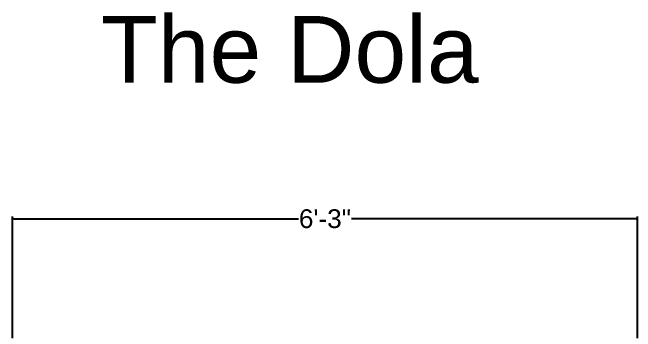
# Model space of a CAD drawing. Header units: millimetres. Extents: x 1155 to 2227, y 540 to 1342.
# Drawn here: x 1861.5 to 1936.3, y 758.8 to 797.1 of the extents above; entities that cross this region are included whole.
import ezdxf

# ---------------------------------------------------------------- set-up
doc = ezdxf.new("R2010")
doc.units = ezdxf.units.MM
doc.layers.add('dimension', color=4, linetype='Continuous')
doc.layers.add('text', color=4, linetype='Continuous')
doc.styles.get("Standard").update_dxf_attribs({"font": 'arial.ttf'})
doc.dimstyles.new('25', dxfattribs={"dimscale": 1.5, "dimtxt": 1, "dimasz": 0.5, "dimexe": 0.1875, "dimexo": 1, "dimgap": 0.125, "dimtad": 0, "dimtih": 1, "dimtoh": 1, "dimdec": 4, "dimzin": 4, "dimdsep": 46, "dimlunit": 4, "dimtxsty": 'Standard', "dimblk1": 'CLOSEDBLANK', "dimblk2": 'CLOSEDBLANK', "dimsah": 1, "dimcen": -1, "dimclrd": 256, "dimclre": 256, "dimclrt": 256, "dimadec": 0, "dimazin": 0, "dimtfac": 1, "dimtdec": 4, "dimtofl": 0, "dimtmove": 0, "dimatfit": 3, "dimldrblk": 'CLOSEDBLANK', "dimfxl": 1, "dimtolj": 1, "dimtzin": 4, "dimarcsym": 0})

# ---------------------------------------------------------------- blocks, each defined once
blk = doc.blocks.new('_CLOSEDBLANK')
at = {"color": 0, "linetype": 'ByBlock'}
for p, q in [((-1, 0.17), (0, 0)), ((-1, 0.17), (-1, -0.17)), ((0, 0), (-1, -0.17))]:
    blk.add_line(p, q, dxfattribs=at)
blk = doc.blocks.new('*D405')
at = {"layer": 'Defpoints', "color": 0, "transparency": 16777216}
for p in [(1861.524, 772.342), (1861.524, 757.29), (1936.524, 757.29)]:
    blk.add_point(p, dxfattribs=at)
at = {"layer": 'dimension', "lineweight": -2, "transparency": 16777216}
for p, q in [((1861.524, 758.04), (1861.524, 772.637)), ((1936.524, 758.04), (1936.524, 772.637)), ((1861.712, 772.342), (1895.84, 772.342)), ((1936.337, 772.342), (1902.208, 772.342))]:
    blk.add_line(p, q, dxfattribs=at)
at = {"layer": 'dimension', "lineweight": -2, "transparency": 16777216, "xscale": 0.1875, "yscale": 0.1875, "zscale": 0.1875, "rotation": 180}
blk.add_blockref('_CLOSEDBLANK', (1861.524, 772.342), dxfattribs=at)
at = {"layer": 'dimension', "lineweight": -2, "transparency": 16777216, "xscale": 0.1875, "yscale": 0.1875, "zscale": 0.1875}
blk.add_blockref('_CLOSEDBLANK', (1936.524, 772.342), dxfattribs=at)
at = {"layer": 'dimension', "transparency": 16777216, "insert": (1899.024, 772.342), "char_height": 2.25, "attachment_point": 5}
blk.add_mtext('\\A1;6\'-3"', dxfattribs=at)

msp = doc.modelspace()

# ---------------------------------------------------------------- texts
at = {"layer": 'text', "linetype": 'Continuous', "lineweight": 0, "insert": (1747.94611, 796.65638), "char_height": 8, "attachment_point": 1}
msp.add_mtext_dynamic_manual_height_columns('                                        The Dola', width=286.3708584, gutter_width=1, heights=[0], dxfattribs=at)

# ---------------------------------------------------------------- dimensions: what is measured, and where the dimension line sits
at = {"layer": 'dimension'}
dim = msp.add_linear_dim(base=(1861.524, 772.34185), p1=(1936.524, 757.28985), p2=(1861.524, 757.28985), dimstyle='25', override={"dimtxt": 1.5, "dimasz": 0.125, "dimexe": 0.197, "dimexo": 0.5, "dimtm": 2.6543}, dxfattribs=at)
dim.commit()
dim.dimension.update_dxf_attribs({"geometry": '*D405', "text_midpoint": (1899.024, 772.34185), "dimtype": 160})

doc.saveas('drawing.dxf')
